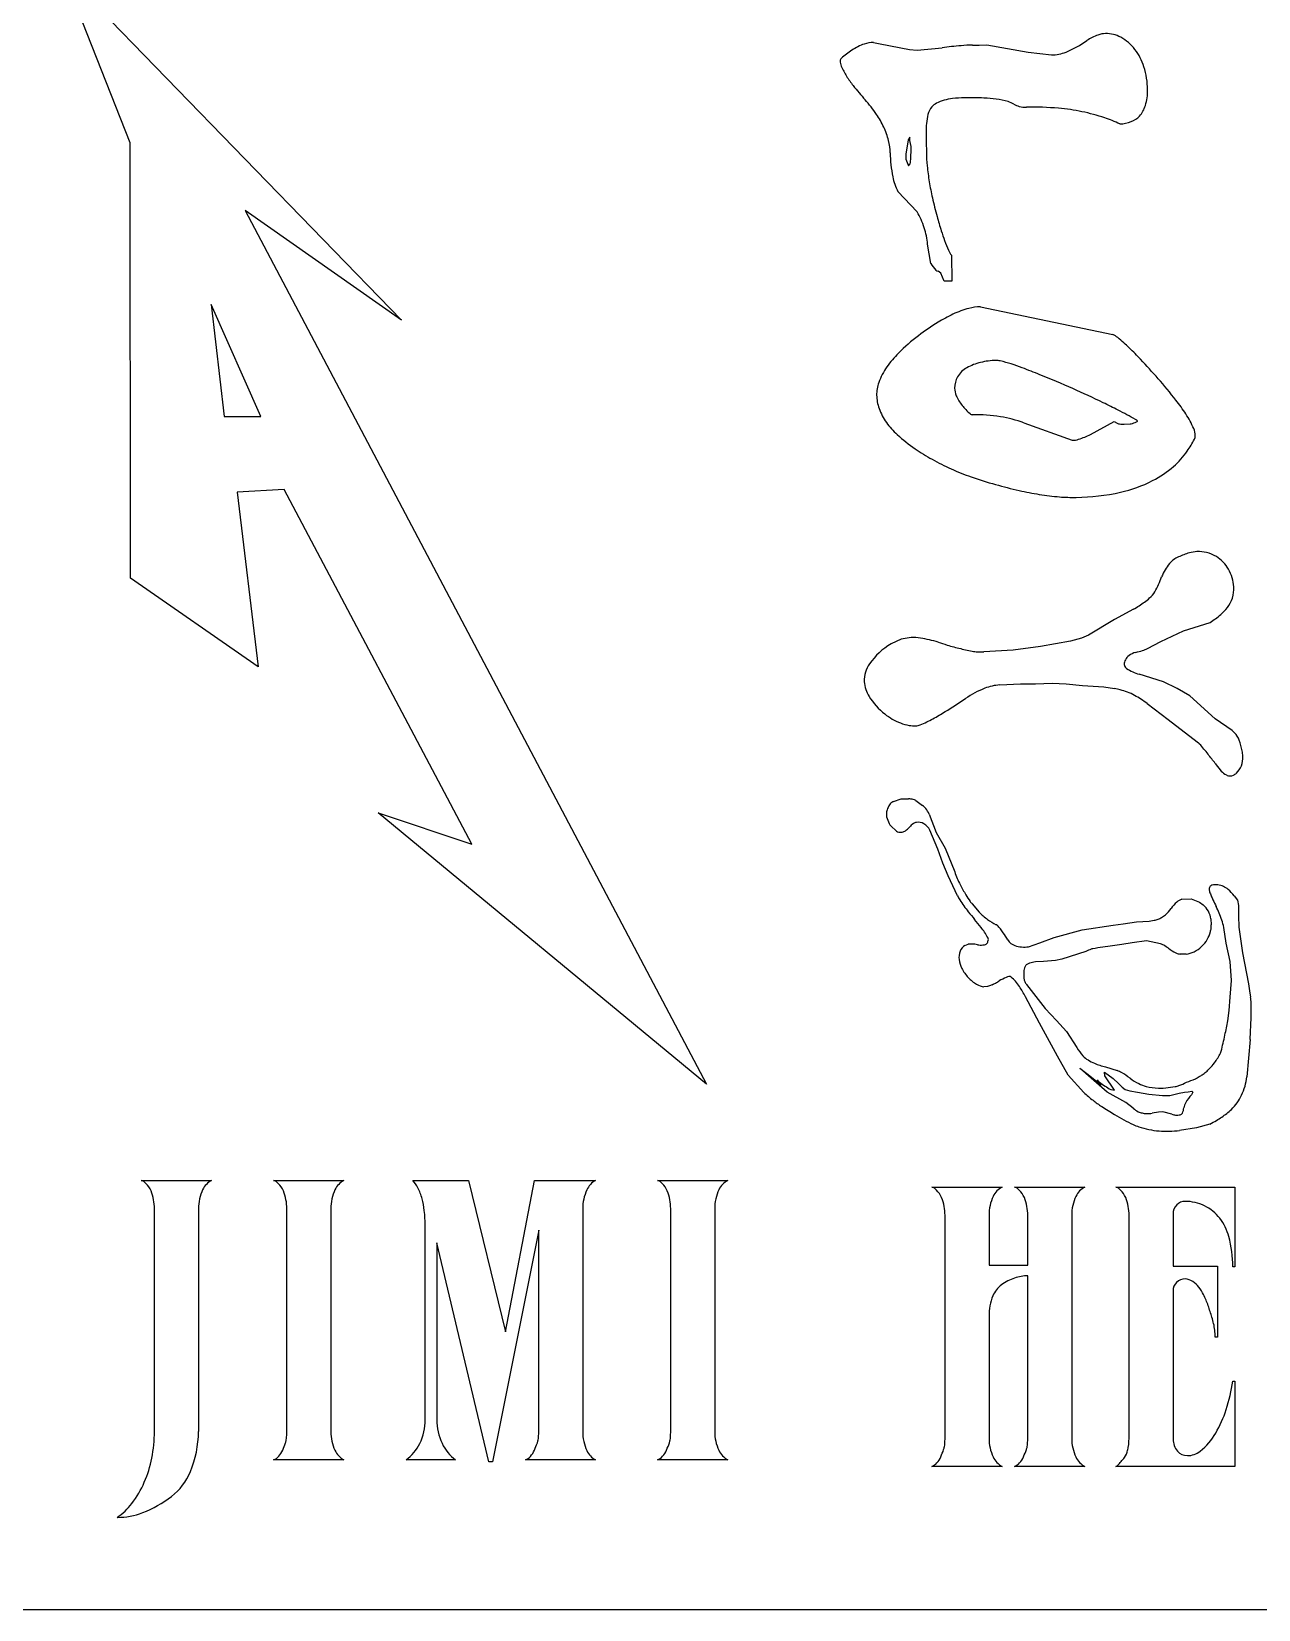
# Model space of a CAD drawing. Extents: x 7.4 to 31.4, y 13.7 to 28.6.
# Drawn here: x 24.14 to 28.1, y 13.7 to 18.78 of the extents above; entities that cross this region are included whole.
import ezdxf

# ---------------------------------------------------------------- set-up
doc = ezdxf.new("R2010")
doc.units = 0
doc.header["$MEASUREMENT"] = 0
doc.layers.add('APS_GEOMETRY', color=7, linetype='Continuous')

msp = doc.modelspace()

# ---------------------------------------------------------------- linework, layer by layer
at = {"layer": 'APS_GEOMETRY'}
for p, q in [((24.459833, 18.423865), (24.241189, 18.978425)), ((24.241189, 18.978425), (25.333944, 17.852684)), ((26.856247, 18.747771), (26.876905, 18.743501)), ((26.876905, 18.743501), (26.972153, 18.72432)), ((26.972153, 18.72432), (26.996208, 18.722388)), ((26.996208, 18.722388), (27.077322, 18.730456)), ((27.174451, 18.738762), (27.196185, 18.739085)), ((27.196185, 18.739085), (27.22135, 18.739458)), ((27.22135, 18.739458), (27.354422, 18.715743)), ((27.354422, 18.715743), (27.430063, 18.707086)), ((24.46023, 17.020504), (24.459833, 18.423865)), ((26.967884, 18.433646), (26.959984, 18.387763)), ((26.972395, 18.441721), (26.967884, 18.433646)), ((26.97245, 18.438004), (26.972395, 18.441721)), ((26.972547, 18.431426), (26.97245, 18.438004)), ((26.976786, 18.412039), (26.972547, 18.431426)), ((27.025311, 18.45738), (27.025769, 18.426495)), ((27.025769, 18.426495), (27.026261, 18.393323)), ((26.959984, 18.387763), (26.960222, 18.371748)), ((26.960222, 18.371748), (26.969123, 18.350142)), ((26.969123, 18.350142), (26.973667, 18.35593)), ((26.996423, 18.201809), (26.934456, 18.26725)), ((25.333944, 17.852684), (24.829642, 18.205482)), ((24.829642, 18.205482), (26.317833, 15.390777)), ((27.040331, 18.035417), (27.03021, 18.09705)), ((27.106696, 18.061572), (27.107935, 17.978069)), ((27.073032, 18.003866), (27.063707, 18.010593)), ((27.083771, 17.97771), (27.073032, 18.003866)), ((27.107935, 17.978069), (27.083771, 17.97771)), ((24.88025, 17.541631), (24.720484, 17.90293)), ((24.720484, 17.90293), (24.762603, 17.541598)), ((27.200312, 17.895676), (27.627263, 17.805903)), ((24.762603, 17.541598), (24.88025, 17.541631)), ((27.340874, 17.521341), (27.496164, 17.465294)), ((27.555374, 17.484478), (27.631421, 17.525651)), ((27.631421, 17.525651), (27.641801, 17.520085)), ((27.663585, 17.516975), (27.683014, 17.518408)), ((24.955947, 17.306358), (24.804689, 17.297912)), ((24.804689, 17.297912), (24.872075, 16.734906)), ((25.561312, 16.163672), (24.955947, 17.306358)), ((24.872075, 16.734906), (24.46023, 17.020504)), ((27.63281, 16.887701), (27.548424, 16.836929)), ((27.694082, 16.921069), (27.63281, 16.887701)), ((27.548424, 16.836929), (27.525981, 16.827618)), ((27.782516, 16.817284), (27.818264, 16.834121)), ((27.818264, 16.834121), (27.855153, 16.85102)), ((27.855153, 16.85102), (27.940729, 16.878584)), ((26.944746, 16.82446), (26.912328, 16.80895)), ((26.977705, 16.829688), (26.944746, 16.82446)), ((27.305612, 16.789077), (27.211853, 16.783982)), ((27.39441, 16.80083), (27.305612, 16.789077)), ((27.490989, 16.817625), (27.39441, 16.80083)), ((27.525981, 16.827618), (27.490989, 16.817625)), ((27.739083, 16.794301), (27.782516, 16.817284)), ((27.26313, 16.676781), (27.329385, 16.680382)), ((27.329385, 16.680382), (27.377488, 16.680686)), ((27.377488, 16.680686), (27.431239, 16.682462)), ((27.431239, 16.682462), (27.477182, 16.68034)), ((27.477182, 16.68034), (27.529024, 16.675083)), ((27.790735, 16.687121), (27.712648, 16.71152)), ((27.834305, 16.665429), (27.790735, 16.687121)), ((27.529024, 16.675083), (27.598001, 16.670758)), ((27.598001, 16.670758), (27.632647, 16.665713)), ((27.875714, 16.641328), (27.834305, 16.665429)), ((27.957613, 16.567871), (27.875714, 16.641328)), ((27.738394, 16.617236), (27.805364, 16.565505)), ((27.805364, 16.565505), (27.843606, 16.536435)), ((27.843606, 16.536435), (27.90341, 16.49008)), ((28.012395, 16.529603), (27.957613, 16.567871)), ((27.957423, 16.423789), (27.977075, 16.399491)), ((26.920614, 16.301669), (26.944838, 16.309891)), ((26.944838, 16.309891), (26.969106, 16.310025)), ((26.99195, 16.304164), (27.013876, 16.288914)), ((26.317833, 15.390777), (25.258763, 16.264427)), ((25.258763, 16.264427), (25.561312, 16.163672)), ((26.9302, 16.205942), (26.911502, 16.222827)), ((27.035386, 16.260881), (27.058037, 16.20179)), ((27.062667, 16.147234), (27.037275, 16.209207)), ((27.058037, 16.20179), (27.08647, 16.150497)), ((27.079721, 16.102474), (27.062667, 16.147234)), ((27.08647, 16.150497), (27.117468, 16.07414)), ((27.096106, 16.062223), (27.079721, 16.102474)), ((27.126526, 15.997545), (27.096106, 16.062223)), ((27.174334, 15.971554), (27.196808, 15.94482)), ((27.849888, 15.986265), (27.879814, 15.987238)), ((27.879814, 15.987238), (27.906725, 15.977355)), ((27.906725, 15.977355), (27.918422, 15.968682)), ((28.018201, 15.997718), (28.029587, 15.983343)), ((28.029587, 15.983343), (28.032086, 15.96651)), ((27.744791, 15.915147), (27.760466, 15.918631)), ((27.943752, 15.922711), (27.944176, 15.904269)), ((28.032086, 15.96651), (28.032395, 15.933269)), ((28.032395, 15.933269), (28.033203, 15.896668)), ((27.438002, 15.862661), (27.527982, 15.887585)), ((27.527982, 15.887585), (27.628695, 15.902537)), ((27.628695, 15.902537), (27.66038, 15.907241)), ((27.66038, 15.907241), (27.703381, 15.913625)), ((27.703381, 15.913625), (27.744791, 15.915147)), ((27.99228, 15.845126), (27.984872, 15.895023)), ((28.033203, 15.896668), (28.04549, 15.813902)), ((27.150317, 15.837298), (27.161297, 15.841242)), ((27.355652, 15.833087), (27.391987, 15.84542)), ((27.391987, 15.84542), (27.438002, 15.862661)), ((27.540583, 15.818292), (27.463274, 15.793713)), ((27.570234, 15.827935), (27.56302, 15.826864)), ((27.579428, 15.8293), (27.570234, 15.827935)), ((27.619034, 15.83518), (27.579428, 15.8293)), ((27.656377, 15.840724), (27.619034, 15.83518)), ((27.689194, 15.845596), (27.656377, 15.840724)), ((27.73559, 15.852484), (27.689194, 15.845596)), ((27.781032, 15.842424), (27.73559, 15.852484)), ((28.005726, 15.785717), (27.99228, 15.845126)), ((27.404286, 15.785949), (27.377923, 15.784348)), ((27.441965, 15.78923), (27.404286, 15.785949)), ((27.463274, 15.793713), (27.441965, 15.78923)), ((27.863481, 15.809017), (27.844853, 15.809848)), ((28.010119, 15.724963), (28.005726, 15.785717)), ((28.04549, 15.813902), (28.064995, 15.713684)), ((27.339988, 15.751628), (27.340678, 15.7314)), ((28.005413, 15.670973), (28.010119, 15.724963)), ((28.064995, 15.713684), (28.068342, 15.691145)), ((27.223203, 15.704707), (27.211719, 15.704159)), ((27.229196, 15.707187), (27.223203, 15.704707)), ((27.238458, 15.71102), (27.229196, 15.707187)), ((27.391047, 15.586882), (27.345977, 15.672336)), ((27.349368, 15.711818), (27.40953, 15.633774)), ((28.002589, 15.627671), (28.005413, 15.670973)), ((28.068342, 15.691145), (28.071308, 15.67116)), ((27.40953, 15.633774), (27.445354, 15.595017)), ((27.998248, 15.594589), (28.002589, 15.627671)), ((27.44852, 15.480212), (27.391047, 15.586882)), ((27.445354, 15.595017), (27.47824, 15.560468)), ((27.47824, 15.560468), (27.511392, 15.508557)), ((28.069585, 15.534757), (28.059762, 15.413957)), ((27.482952, 15.419671), (27.44852, 15.480212)), ((27.534025, 15.363896), (27.482952, 15.419671)), ((27.54007, 15.424447), (27.521204, 15.442464)), ((27.521204, 15.442464), (27.543465, 15.424951)), ((27.609162, 15.364155), (27.54007, 15.424447)), ((27.543465, 15.424951), (27.589456, 15.38783)), ((27.601266, 15.41734), (27.600718, 15.428824)), ((27.600718, 15.428824), (27.62796, 15.408925)), ((27.632422, 15.371078), (27.601266, 15.41734)), ((27.603984, 15.445772), (27.641592, 15.433953)), ((27.62796, 15.408925), (27.645485, 15.392154)), ((27.589456, 15.38783), (27.577715, 15.404591)), ((27.669527, 15.331481), (27.609162, 15.364155)), ((27.620602, 15.372792), (27.632422, 15.371078)), ((27.645485, 15.392154), (27.657656, 15.380281)), ((27.657656, 15.380281), (27.666738, 15.373642)), ((27.666738, 15.373642), (27.682441, 15.369143)), ((27.682441, 15.369143), (27.707365, 15.364856)), ((27.707365, 15.364856), (27.743072, 15.358049)), ((27.743072, 15.358049), (27.787674, 15.353648)), ((27.805815, 15.379472), (27.828447, 15.382832)), ((27.81081, 15.353613), (27.84086, 15.361544)), ((27.84086, 15.361544), (27.8584, 15.364148)), ((27.8584, 15.364148), (27.870282, 15.365912)), ((27.870282, 15.365912), (27.881598, 15.367592)), ((27.885497, 15.364701), (27.881014, 15.35594)), ((27.881598, 15.367592), (27.885497, 15.364701)), ((27.693088, 15.313005), (27.669527, 15.331481)), ((27.787674, 15.353648), (27.81081, 15.353613)), ((27.774865, 15.299701), (27.754496, 15.296677)), ((27.788445, 15.301717), (27.774865, 15.299701)), ((27.817451, 15.293302), (27.788445, 15.301717)), ((27.940097, 15.261796), (27.896807, 15.249569)), ((27.896807, 15.249569), (27.84249, 15.241505)), ((24.495293, 15.080162), (24.721959, 15.080162)), ((24.921959, 15.080162), (25.148626, 15.080162)), ((25.370444, 15.080162), (25.549838, 15.080162)), ((25.549838, 15.080162), (25.66891, 14.591753)), ((25.66891, 14.591753), (25.762717, 15.080162)), ((25.762717, 15.080162), (25.959535, 15.080162)), ((26.159535, 15.080162), (26.386202, 15.080162)), ((27.043877, 15.058757), (27.270544, 15.058757)), ((27.310544, 15.058757), (27.53721, 15.058757)), ((27.63721, 15.058757), (28.020241, 15.058757)), ((28.020241, 15.058757), (28.020241, 14.801787)), ((24.537717, 14.270693), (24.537717, 14.989272)), ((24.679535, 14.989272), (24.679535, 14.270693)), ((24.964384, 14.270465), (24.964384, 14.989253)), ((25.106202, 14.989253), (25.106202, 14.270465)), ((25.918323, 14.989253), (25.918323, 14.270465)), ((26.201959, 14.270465), (26.201959, 14.989253)), ((26.343778, 14.989253), (26.343778, 14.270465)), ((27.086301, 14.24906), (27.086301, 14.967848)), ((27.228119, 14.967848), (27.228119, 14.806636)), ((27.352968, 14.806636), (27.352968, 14.967848)), ((27.494786, 14.967848), (27.494786, 14.24906)), ((27.679635, 14.24906), (27.679635, 14.967848)), ((27.821453, 14.971484), (27.821453, 14.804211)), ((25.410444, 14.309253), (25.410444, 14.931071)), ((25.776505, 14.920162), (25.627433, 14.173496)), ((25.776505, 14.270465), (25.776505, 14.920162)), ((25.615293, 14.173496), (25.44802, 14.87895)), ((25.44802, 14.87895), (25.44802, 14.309253)), ((27.228119, 14.806636), (27.352968, 14.806636)), ((27.821453, 14.804211), (27.964483, 14.804211)), ((27.964483, 14.804211), (27.964483, 14.57512)), ((28.020241, 14.801787), (28.01418, 14.801787)), ((27.352968, 14.24906), (27.352968, 14.772696)), ((27.821453, 14.724211), (27.821453, 14.246636)), ((27.228119, 14.642999), (27.228119, 14.24906)), ((27.964483, 14.57512), (27.95721, 14.57512)), ((28.01418, 14.433302), (28.020241, 14.433302)), ((28.020241, 14.433302), (28.020241, 14.158151)), ((25.148626, 14.179556), (24.921959, 14.179556)), ((25.508626, 14.179556), (25.348626, 14.179556)), ((25.627433, 14.173496), (25.615293, 14.173496)), ((25.959535, 14.179556), (25.734081, 14.179556)), ((26.386202, 14.179556), (26.159535, 14.179556)), ((27.270544, 14.158151), (27.043877, 14.158151)), ((27.53721, 14.158151), (27.310544, 14.158151)), ((28.020241, 14.158151), (27.63721, 14.158151)), ((7.425289, 13.697614), (31.444559, 13.697614))]:
    msp.add_line(p, q, dxfattribs=at)
for centre, radius, start, end in [((27.642391, 18.602702), 0.180085, 110.572278, 123.197443), ((27.605194, 18.701808), 0.074229, 90.85, 110.572278), ((27.605564, 18.676873), 0.099167, 61.558638, 90.85), ((27.584299, 18.637612), 0.143817, 37.319234, 61.558638), ((26.924723, 18.50893), 0.254703, 122.932187, 132.695157), ((26.890241, 18.562165), 0.191276, 109.703159, 122.932187), ((26.857651, 18.653171), 0.094611, 90.85, 109.703159), ((27.260865, 17.299426), 1.442753, 94.887711, 97.308816), ((27.182148, 18.219943), 0.518877, 90.85, 94.887711), ((27.428165, 18.835015), 0.127942, 270.85, 292.155784), ((27.349207, 19.028924), 0.337311, 292.155784, 305.230345), ((27.553854, 18.614402), 0.1821, 17.456981, 37.319234), ((26.759523, 18.687985), 0.011081, 132.695157, 180.85), ((26.794002, 18.688497), 0.045564, 180.85, 202.508099), ((26.942271, 18.749936), 0.206058, 202.508099, 212.645167), ((27.479827, 18.591123), 0.259701, 0.85, 17.456981), ((27.092366, 18.846093), 0.384313, 212.645167, 218.176361), ((27.57873, 19.228498), 1.003008, 218.176361, 221.599345), ((26.472038, 18.245954), 0.476911, 34.433133, 41.599345), ((27.115901, 18.443132), 0.122436, 105.320294, 117.900597), ((27.131974, 18.384459), 0.183271, 96.781527, 105.320294), ((27.155138, 18.18967), 0.379432, 90.85, 96.781527), ((27.165966, 17.459872), 1.10931, 87.634516, 90.85), ((27.19304, 18.115277), 0.453347, 82.603679, 87.634516), ((27.218337, 18.310157), 0.256831, 73.829474, 82.603679), ((27.575113, 18.592537), 0.164405, 342.88086, 0.85), ((26.621819, 18.348638), 0.295312, 25.322631, 34.433133), ((27.277901, 18.461128), 0.252618, 167.565134, 180.85), ((27.085554, 18.503541), 0.05565, 139.02983, 167.565134), ((27.08687, 18.497961), 0.060395, 117.900597, 135.85), ((27.271925, 18.49496), 0.064415, 56.257711, 73.829474), ((27.340824, 18.605626), 0.066011, 239.886243, 256.813757), ((27.347616, 18.634618), 0.095788, 256.813757, 270.85), ((27.365085, 17.457184), 1.081776, 85.357675, 90.85), ((27.405683, 17.957151), 0.580163, 77.855383, 85.357675), ((27.368868, 17.786071), 0.755159, 72.09135, 77.855383), ((27.65924, 18.562401), 0.075345, 291.406045, 315.85), ((27.641092, 18.572215), 0.095367, 319.216461, 342.88086), ((26.675026, 18.373815), 0.236448, 14.030456, 25.322631), ((27.490658, 18.162946), 0.359094, 63.728697, 72.09135), ((27.648027, 18.591005), 0.106068, 270.85, 291.406045), ((26.735848, 18.389014), 0.173756, 0.85, 14.030456), ((26.457917, 18.404341), 0.518926, 356.81892, 0.85), ((27.335051, 18.397904), 0.425512, 180.85, 191.310887), ((26.824236, 18.383982), 0.152042, 349.368009, 356.81892), ((27.554266, 18.401156), 0.528063, 180.85, 185.55757), ((27.091454, 18.349181), 0.177091, 191.310887, 207.558112), ((27.791455, 18.424236), 0.766372, 185.55757, 189.464916), ((27.940459, 18.449077), 0.917432, 189.464916, 192.731619), ((28.303769, 18.531163), 1.289901, 192.731619, 195.486492), ((26.756022, 18.065234), 0.276488, 17.875428, 29.6014), ((28.440838, 18.567399), 1.431669, 195.419307, 197.35781), ((26.776983, 18.071995), 0.254464, 5.650684, 17.875428), ((27.720838, 18.342346), 0.677316, 197.35781, 200.17629), ((27.487328, 18.256541), 0.42854, 200.17629, 204.619553), ((27.221441, 18.134699), 0.136066, 204.619553, 212.509207), ((27.156566, 18.106868), 0.136439, 211.5798, 223.279263), ((27.063578, 18.019305), 0.008713, 223.279263, 270.85), ((27.306352, 17.455418), 0.45948, 115.023578, 121.87787), ((27.245586, 17.585592), 0.315822, 105.146874, 115.023578), ((27.202554, 17.744558), 0.151134, 90.85, 105.146874), ((27.427461, 17.250074), 0.698155, 127.719898, 134.713972), ((27.537147, 17.084312), 0.8965, 121.87787, 126.783497), ((27.597199, 17.738904), 0.073435, 51.226705, 65.833107), ((27.305384, 17.375613), 0.539414, 45.85, 51.226705), ((26.939922, 16.999144), 1.064096, 43.107389, 45.85), ((27.074408, 17.578861), 0.214354, 144.987151, 160.175575), ((27.164261, 17.515915), 0.324061, 134.713972, 144.987151), ((27.198867, 17.627409), 0.083606, 120.594881, 149.298615), ((27.248393, 17.521853), 0.199982, 103.743744, 117.415051), ((27.254268, 17.497832), 0.224711, 90.85, 103.743744), ((27.251772, 17.666104), 0.056421, 77.050515, 90.85), ((27.170539, 17.312823), 0.418921, 71.996841, 77.050515), ((27.044796, 16.925899), 0.825763, 69.418833, 71.996841), ((26.539907, 15.581323), 2.262008, 67.861283, 69.418833), ((25.586428, 15.732239), 2.918009, 41.451295, 43.107389), ((26.982136, 17.612126), 0.116269, 160.175575, 180.85), ((27.186738, 17.634612), 0.069499, 149.298615, 180.85), ((26.143073, 14.569054), 3.349223, 66.1262, 68.099024), ((26.51729, 16.563593), 1.669983, 38.128174, 41.214537), ((26.996122, 17.612333), 0.130256, 180.85, 199.841201), ((27.180977, 17.634526), 0.063737, 180.85, 203.552842), ((27.246203, 17.662959), 0.134891, 203.552842, 219.10442), ((26.317429, 14.962995), 2.918422, 64.012762, 66.1262), ((27.346319, 17.214293), 0.616086, 33.045734, 38.128174), ((27.047926, 17.631026), 0.18533, 199.841201, 215.740702), ((27.317831, 17.721178), 0.227196, 219.10442, 228.383559), ((27.17721, 17.562885), 0.015462, 228.383559, 264.509808), ((27.183445, 17.027513), 0.520038, 81.000985, 90.85), ((25.808622, 13.919196), 4.079628, 63.256564, 64.012762), ((27.008993, 16.301368), 1.412114, 61.971226, 63.256564), ((27.352954, 16.947482), 0.680149, 59.307518, 61.971226), ((27.596173, 17.376834), 0.318013, 23.370566, 33.045734), ((27.104454, 17.671706), 0.254973, 215.740702, 227.518337), ((27.201711, 17.142851), 0.403263, 69.812489, 81.000985), ((27.652429, 17.542155), 0.024496, 244.284949, 261.877373), ((27.662196, 17.610588), 0.093623, 261.877373, 270.85), ((27.682636, 17.543937), 0.025532, 270.85, 288.500124), ((27.644534, 17.657809), 0.145609, 288.500124, 295.866893), ((27.667476, 17.477355), 0.06396, 50.613642, 59.307518), ((27.833647, 17.479454), 0.059316, 0.85, 23.370566), ((27.269208, 17.85162), 0.498926, 227.518337, 235.930598), ((27.495104, 17.53673), 0.071444, 270.85, 287.952729), ((27.433714, 17.726202), 0.270613, 287.952729, 296.716357), ((27.592233, 17.62239), 0.335302, 325.143309, 332.708399), ((27.868271, 17.479967), 0.024688, 332.708399, 0.85), ((27.368458, 17.983166), 0.663548, 235.194672, 240.770238), ((27.416112, 18.06833), 0.761138, 240.770238, 245.975846), ((27.663967, 17.567472), 0.245085, 310.484369, 326.094087), ((27.447992, 18.139851), 0.839443, 245.975846, 250.700121), ((27.560343, 18.460678), 1.179373, 250.700121, 254.685501), ((27.583874, 17.661301), 0.368449, 297.766555, 310.484369), ((27.655829, 18.752958), 1.486568, 254.111241, 257.169796), ((27.552957, 18.301265), 1.023309, 257.169796, 260.85642), ((27.523758, 18.119856), 0.839566, 260.85642, 265.344522), ((27.498561, 17.997766), 0.716564, 270.85, 282.363831), ((27.561991, 17.7084), 0.420328, 282.363831, 297.415051), ((27.500912, 17.839307), 0.558087, 265.344522, 270.85), ((27.871986, 17.015869), 0.080814, 114.402762, 139.987104), ((27.944262, 16.856559), 0.255753, 105.953422, 114.402762), ((27.904465, 16.995774), 0.110961, 93.110502, 105.953422), ((27.90399, 17.004519), 0.102203, 75.649962, 93.110502), ((27.898045, 16.981284), 0.126187, 59.947755, 75.649962), ((27.900226, 16.992969), 0.115048, 29.699964, 57.972785), ((27.928494, 16.968431), 0.154594, 139.987104, 158.410931), ((27.887437, 16.985675), 0.129771, 3.110502, 29.699964), ((27.506635, 17.123576), 0.294959, 330.306812, 340.540519), ((27.914822, 16.987163), 0.102345, 342.885642, 3.110502), ((27.41534, 17.393594), 0.548614, 300.53627, 304.966834), ((27.652304, 17.054757), 0.135138, 304.966834, 313.900631), ((27.699242, 17.013746), 0.073237, 309.685492, 330.306812), ((27.921502, 16.985106), 0.095356, 321.924577, 342.885642), ((27.794907, 17.114497), 0.277343, 301.720962, 310.515859), ((27.87803, 17.017226), 0.149393, 310.515859, 322.509207), ((27.027059, 16.61414), 0.226085, 120.495512, 144.62989), ((26.984887, 16.697526), 0.132357, 80.352114, 93.110502), ((26.918034, 16.304265), 0.53126, 73.993817, 80.352114), ((27.321437, 17.540586), 0.769793, 250.503873, 252.717617), ((27.227168, 17.237595), 0.452477, 252.717617, 255.605206), ((27.451573, 18.111924), 1.355144, 255.605206, 256.569938), ((27.413341, 17.951816), 1.190534, 256.569938, 257.599206), ((27.287342, 17.378777), 0.603806, 257.599206, 259.626947), ((27.194178, 16.86982), 0.086393, 259.626947, 264.989342), ((27.193959, 16.867316), 0.083879, 264.989342, 270.510706), ((27.191336, 17.161525), 0.3781, 270.510706, 273.110502), ((27.721039, 16.713606), 0.071239, 106.503, 125.457945), ((27.658529, 16.987099), 0.209498, 281.641268, 287.936982), ((27.686536, 16.90058), 0.11856, 287.936982, 296.309092), ((26.916902, 16.692338), 0.090995, 144.62989, 183.110502), ((27.686361, 16.744463), 0.022444, 166.007773, 183.110502), ((27.680567, 16.744148), 0.016642, 183.110502, 236.917295), ((27.704306, 16.739991), 0.040938, 153.365621, 166.007773), ((27.703788, 16.737829), 0.0415, 125.457945, 150.375276), ((27.75333, 16.85584), 0.149944, 236.917295, 254.257343), ((26.923814, 16.692713), 0.097917, 183.110502, 212.526101), ((27.036247, 16.764413), 0.231266, 212.526101, 231.544132), ((25.800571, 18.664043), 2.439669, 301.816454, 303.640208), ((27.328974, 16.375955), 0.311976, 111.545451, 124.540068), ((27.271578, 16.521324), 0.155687, 93.110502, 111.545451), ((27.592385, 16.45918), 0.210421, 73.840397, 78.968984), ((27.549076, 16.309717), 0.366032, 69.952441, 73.840397), ((27.623927, 16.51484), 0.147679, 60.354333, 69.952441), ((27.411159, 16.140994), 0.577831, 55.506297, 60.354333), ((27.008708, 16.728412), 0.185948, 231.290332, 240.205259), ((26.642613, 17.306838), 0.842471, 298.712689, 301.816454), ((27.010495, 16.731534), 0.189546, 240.205259, 249.035004), ((27.001072, 16.706939), 0.163208, 249.035004, 259.232972), ((26.987084, 16.633382), 0.088333, 259.232972, 273.110502), ((26.989424, 16.590307), 0.045194, 273.110502, 292.323174), ((26.852674, 16.923356), 0.405225, 292.323174, 298.712689), ((27.938397, 16.447101), 0.110826, 35.845728, 48.110502), ((27.885877, 16.467403), 0.028664, 41.764287, 52.288759), ((27.555477, 16.172362), 0.471624, 39.173099, 41.764287), ((27.993343, 16.486796), 0.043041, 16.105119, 35.845728), ((27.654402, 16.374863), 0.399959, 12.976309, 18.041919), ((27.106981, 15.806928), 1.050148, 38.006872, 39.173099), ((25.371603, 14.450767), 3.252581, 37.344214, 38.006872), ((27.974418, 16.442758), 0.072378, 338.572773, 3.110502), ((27.941211, 16.440953), 0.105634, 3.110502, 12.976309), ((28.020677, 16.438158), 0.058278, 221.567417, 241.962786), ((28.005196, 16.409088), 0.025342, 241.962786, 273.110502), ((28.005205, 16.408917), 0.025171, 273.110502, 295.490637), ((28.000753, 16.418254), 0.035515, 295.490637, 314.296427), ((27.983756, 16.439093), 0.062347, 312.101496, 338.572773), ((26.944543, 16.259846), 0.047135, 152.41727, 170.699972), ((26.936792, 16.269175), 0.036248, 138.250214, 159.834184), ((26.937328, 16.268696), 0.036967, 116.879592, 138.250214), ((26.962162, 16.222776), 0.087524, 75.610989, 85.450027), ((26.976567, 16.278924), 0.029558, 58.639072, 75.610989), ((26.983318, 16.247701), 0.051306, 37.499247, 53.444643), ((26.932584, 16.208772), 0.115254, 26.879592, 37.499247), ((26.947382, 16.259381), 0.050012, 170.699972, 188.444643), ((27.054807, 16.29993), 0.164042, 196.975409, 204.949005), ((26.932375, 16.242972), 0.029009, 204.949005, 223.982321), ((27.018141, 16.180655), 0.059878, 124.474236, 140.842081), ((26.99779, 16.210295), 0.023924, 98.444643, 124.474236), ((26.999687, 16.197519), 0.03684, 60.071763, 98.444643), ((26.993662, 16.187053), 0.048917, 26.929458, 60.071763), ((26.940014, 16.219178), 0.016477, 233.444643, 260.009695), ((26.943036, 16.236335), 0.033898, 260.009695, 278.444643), ((26.943991, 16.229907), 0.0274, 278.444643, 303.461537), ((26.928055, 16.254018), 0.056301, 303.461537, 320.842081), ((27.511021, 16.21998), 0.419707, 200.333301, 206.372563), ((27.408, 16.168902), 0.304718, 206.372563, 213.461537), ((27.955177, 16.018052), 0.017295, 150.942512, 188.444643), ((27.949969, 16.020946), 0.011337, 104.155237, 150.942512), ((27.957682, 15.961312), 0.0714, 83.218852, 98.444643), ((27.95833, 15.96676), 0.065914, 67.368174, 83.218852), ((27.961679, 15.974793), 0.057211, 49.109213, 67.368174), ((27.910869, 15.916117), 0.134829, 37.244415, 49.109213), ((27.257009, 16.061838), 0.145463, 206.230988, 212.116518), ((27.440446, 16.176981), 0.362043, 212.116518, 215.846158), ((27.377164, 16.126236), 0.256143, 209.299101, 215.009695), ((27.20224, 16.003708), 0.042575, 215.009695, 229.045938), ((27.901309, 15.896495), 0.105331, 130.146073, 145.08122), ((27.86579, 15.938607), 0.05024, 108.452623, 130.146073), ((27.865915, 15.909239), 0.079312, 28.854526, 48.545551), ((27.965408, 16.019571), 0.027638, 188.444643, 199.072007), ((28.143016, 16.080976), 0.215561, 199.072007, 202.872576), ((28.335932, 16.162358), 0.42494, 202.872576, 204.806668), ((29.006081, 16.472105), 1.16321, 204.806668, 205.975625), ((27.576014, 16.274922), 0.529289, 215.846158, 218.401132), ((27.949766, 16.571167), 1.006208, 218.401132, 220.254117), ((26.52132, 15.361721), 0.865481, 38.100396, 40.254117), ((27.341878, 16.080764), 0.198812, 223.139797, 233.444643), ((27.321822, 16.053714), 0.165138, 233.444643, 244.754576), ((27.751604, 15.978322), 0.060346, 278.444643, 291.248909), ((27.754526, 15.970806), 0.052282, 291.248909, 305.009695), ((27.770454, 15.963809), 0.038487, 291.43926, 313.436664), ((27.703316, 16.034714), 0.136134, 313.436664, 325.08122), ((27.870675, 15.911862), 0.073878, 8.444643, 28.854526), ((27.559416, 15.767281), 0.446018, 19.915185, 25.975625), ((27.861418, 15.876695), 0.124807, 8.444643, 19.915185), ((26.957499, 15.703734), 0.311202, 34.508347, 38.100396), ((27.085473, 15.791716), 0.155902, 27.414908, 34.508347), ((27.247541, 15.894473), 0.0106, 44.472017, 68.699762), ((27.167637, 15.816028), 0.122574, 37.395639, 44.472017), ((27.050282, 15.726317), 0.270291, 34.141643, 37.395639), ((26.588149, 15.41294), 0.828656, 32.283384, 34.141643), ((27.853604, 15.90215), 0.090397, 329.693015, 347.074021), ((27.898516, 15.898173), 0.046148, 339.390039, 353.701081), ((27.901154, 15.897882), 0.043494, 353.701081, 8.444643), ((27.182431, 15.799274), 0.05135, 157.709156, 188.444643), ((27.172191, 15.803472), 0.040283, 122.888598, 157.709156), ((27.170748, 15.777585), 0.064354, 87.35092, 98.444643), ((27.167913, 15.716311), 0.125694, 79.419037, 87.35092), ((27.203479, 15.906706), 0.067995, 259.419037, 273.777785), ((27.205922, 15.869697), 0.030905, 273.777785, 295.143888), ((27.214279, 15.849908), 0.009478, 300.246053, 334.685586), ((27.188519, 15.862093), 0.037974, 334.685586, 351.695978), ((27.204364, 15.853382), 0.02197, 8.444643, 27.414908), ((27.324432, 15.876067), 0.041205, 209.89238, 251.464413), ((27.341648, 15.927412), 0.095359, 251.464413, 278.444643), ((27.640972, 15.605469), 0.235311, 110.9087, 115.253335), ((27.567233, 15.798484), 0.02869, 98.444643, 110.9087), ((27.767279, 15.795522), 0.048877, 60.529396, 73.656888), ((27.729298, 15.728311), 0.126078, 52.366731, 60.529396), ((27.888738, 15.935024), 0.134981, 232.347157, 244.60821), ((27.850444, 15.896825), 0.08877, 278.444643, 296.32334), ((27.846425, 15.90495), 0.097835, 296.32334, 313.347139), ((27.843485, 15.908065), 0.102118, 313.347139, 329.693015), ((27.222859, 15.805276), 0.092221, 188.444643, 207.040084), ((27.257267, 15.822838), 0.130851, 207.040084, 222.630766), ((27.400382, 15.746229), 0.060635, 157.490758, 174.89179), ((27.357836, 15.76386), 0.014581, 121.555388, 157.490758), ((27.36937, 15.74508), 0.036619, 106.220995, 121.555388), ((27.398741, 15.644121), 0.141764, 98.444643, 106.220995), ((27.845225, 15.843353), 0.033507, 244.60821, 269.362424), ((27.24989, 15.816048), 0.120826, 222.630766, 239.350784), ((27.192599, 15.821836), 0.11993, 292.480887, 298.098467), ((27.171416, 15.861511), 0.164906, 298.098467, 302.888598), ((27.392704, 15.488263), 0.26921, 113.866805, 119.299101), ((27.297365, 15.703745), 0.033579, 98.444643, 113.866805), ((27.293827, 15.727576), 0.009487, 54.890638, 98.444643), ((27.256618, 15.674652), 0.074182, 39.642806, 54.890638), ((27.174857, 15.60691), 0.180361, 32.997427, 39.642806), ((27.3816, 15.737476), 0.04137, 188.444643, 203.93037), ((27.377244, 15.735543), 0.036605, 203.93037, 220.399802), ((27.21882, 15.763613), 0.059877, 239.350784, 263.189525), ((26.817445, 15.374826), 0.606513, 29.375002, 32.997427), ((27.895526, 15.645063), 0.17771, 2.36617, 8.444643), ((27.145921, 15.62512), 0.927357, 357.84522, 359.285754), ((27.774967, 15.640081), 0.298371, 357.675995, 2.36617), ((27.718366, 15.617984), 0.354867, 359.285754, 1.614555), ((22.666151, 16.679893), 5.441429, 348.000834, 348.495089), ((25.461005, 15.709834), 2.614449, 356.160313, 356.86728), ((26.707249, 15.641626), 1.36634, 356.86728, 357.84522), ((27.203786, 15.700471), 0.799208, 345.217834, 347.133689), ((26.259497, 15.916158), 1.767817, 347.133689, 348.000834), ((27.648495, 15.587198), 0.158056, 209.838104, 222.060692), ((27.575026, 15.520905), 0.0591, 222.060692, 242.11326), ((27.607337, 15.555432), 0.105463, 235.355849, 247.975696), ((27.848412, 15.536069), 0.131606, 312.889126, 324.246012), ((27.745057, 15.610485), 0.258964, 324.246012, 332.335608), ((27.928604, 15.509207), 0.049579, 337.520338, 345.217834), ((27.674612, 15.721741), 0.284864, 247.975696, 255.644565), ((27.620088, 15.368472), 0.068921, 59.176994, 71.81994), ((27.488639, 15.148164), 0.325465, 53.368322, 59.176994), ((27.799878, 15.566765), 0.196164, 233.368322, 242.959035), ((27.762325, 15.694455), 0.315198, 288.93612, 294.610717), ((27.866483, 15.467067), 0.06509, 294.610717, 307.11779), ((27.841142, 15.54265), 0.142927, 296.879592, 301.220175), ((27.870361, 15.494442), 0.086556, 301.220175, 306.798759), ((27.872503, 15.491578), 0.082979, 306.798759, 312.61846), ((27.794375, 15.576487), 0.198364, 312.61846, 316.381554), ((27.870994, 15.437315), 0.190208, 334.334405, 352.946143), ((27.827373, 15.672291), 0.425629, 226.432391, 231.670737), ((27.59795, 15.414848), 0.022687, 206.879592, 233.444643), ((27.81767, 15.711184), 0.391592, 233.444643, 239.784835), ((27.765754, 15.499912), 0.121105, 242.959035, 255.17406), ((27.786378, 15.634579), 0.256977, 258.413631, 267.287198), ((27.781917, 15.540437), 0.16273, 267.287198, 278.444643), ((27.819703, 15.441728), 0.059542, 278.444643, 290.446734), ((27.748056, 15.6339), 0.264635, 290.446734, 296.131712), ((27.773241, 15.60382), 0.338345, 231.670737, 237.546565), ((28.416266, 16.581538), 1.508534, 236.86498, 238.722888), ((27.743544, 15.366363), 0.073436, 226.60187, 241.975409), ((27.8174, 15.315114), 0.038619, 332.60699, 358.436664), ((27.903805, 15.306567), 0.048384, 149.155237, 171.090619), ((27.979307, 15.26148), 0.136323, 136.138884, 149.155237), ((27.861273, 15.462406), 0.21314, 308.745591, 314.024642), ((27.898022, 15.424327), 0.160221, 314.038738, 334.334405), ((28.011945, 15.915949), 0.729763, 238.722888, 241.39424), ((27.887311, 15.687409), 0.469448, 241.39424, 245.537982), ((27.757733, 15.402575), 0.156524, 245.537982, 252.717326), ((27.725355, 15.33219), 0.034724, 241.975409, 264.4084), ((27.735564, 15.339166), 0.043703, 251.879592, 268.319972), ((27.737646, 15.410174), 0.114741, 268.319972, 278.444643), ((27.833093, 15.3411), 0.050293, 251.879592, 266.17987), ((27.834291, 15.359045), 0.068278, 266.17987, 278.444643), ((27.841516, 15.302617), 0.011458, 284.155237, 332.60699), ((27.698196, 15.721872), 0.519794, 297.73469, 300.404517), ((27.778224, 15.585493), 0.361668, 300.404517, 303.605334), ((27.853978, 15.471497), 0.224797, 303.605334, 308.745591), ((27.80157, 15.523781), 0.285341, 251.54276, 264.943771), ((27.801201, 15.519611), 0.281155, 264.943771, 278.444643), ((24.483896, 15.045973), 0.036039, 42.894851, 71.565051), ((24.438907, 15.004174), 0.097449, 25.575124, 42.894851), ((24.751436, 15.022847), 0.064451, 117.216112, 154.978531), ((24.91057, 15.045993), 0.036017, 42.878904, 71.565051), ((24.865511, 15.004154), 0.097506, 25.559965, 42.878904), ((25.178099, 15.022854), 0.064442, 117.216112, 154.983107), ((25.291911, 15.008174), 0.106536, 26.916555, 42.510447), ((25.224155, 14.973774), 0.182524, 15.018361, 26.916555), ((25.992054, 15.021971), 0.066661, 119.197486, 155.613629), ((26.148146, 15.045993), 0.036017, 42.878904, 71.565051), ((26.103087, 15.004154), 0.097506, 25.559965, 42.878904), ((26.415674, 15.022854), 0.064442, 117.216112, 154.983107), ((27.032487, 15.024588), 0.036017, 42.878904, 71.565051), ((27.300016, 15.001449), 0.064442, 117.216112, 154.983107), ((27.299154, 15.024588), 0.036017, 42.878904, 71.565051), ((27.566683, 15.001449), 0.064442, 117.216112, 154.983107), ((27.625821, 15.024588), 0.036017, 42.878904, 71.565051), ((24.376868, 14.98757), 0.16101, 10.840305, 21.370622), ((24.385758, 14.989272), 0.151959, 0, 10.840305), ((24.823367, 14.989272), 0.143832, 154.978531, 180), ((24.803535, 14.987551), 0.16101, 10.840305, 21.370622), ((24.812425, 14.989253), 0.151959, 0, 10.840305), ((25.250101, 14.989253), 0.143899, 154.983107, 180), ((25.155862, 14.955452), 0.253232, 6.340192, 15.018361), ((26.064225, 14.989253), 0.145902, 155.613629, 180), ((26.041111, 14.987551), 0.16101, 10.840305, 21.370622), ((26.050001, 14.989253), 0.151959, 0, 10.840305), ((26.487677, 14.989253), 0.143899, 154.983107, 180), ((26.987429, 14.982748), 0.097506, 25.559965, 42.878904), ((26.925453, 14.966145), 0.16101, 10.840305, 21.370622), ((27.372019, 14.967848), 0.143899, 154.983107, 180), ((27.254096, 14.982748), 0.097506, 25.559965, 42.878904), ((27.192119, 14.966145), 0.16101, 10.840305, 21.370622), ((27.638685, 14.967848), 0.143899, 154.983107, 180), ((27.580762, 14.982748), 0.097506, 25.559965, 42.878904), ((27.518786, 14.966145), 0.16101, 10.840305, 21.370622), ((27.864509, 14.971484), 0.043056, 136.735705, 180), ((27.860241, 14.975502), 0.037195, 90, 136.735705), ((27.860241, 14.868391), 0.144305, 64.057705, 90), ((24.936439, 14.931071), 0.474005, 0, 6.340192), ((26.934342, 14.967848), 0.151959, 0, 10.840305), ((27.201009, 14.967848), 0.151959, 0, 10.840305), ((27.527676, 14.967848), 0.151959, 0, 10.840305), ((27.863189, 14.874452), 0.137566, 37.47618, 64.057705), ((27.838857, 14.855797), 0.168225, 14.972876, 37.47618), ((27.636906, 14.801787), 0.377274, 0, 14.972876), ((27.362428, 14.613931), 0.160342, 108.924644, 126.027373), ((27.352968, 14.641523), 0.131174, 90, 108.924644), ((27.860241, 14.724211), 0.038788, 135, 180), ((27.860241, 14.724211), 0.038788, 90, 135), ((27.851792, 14.698224), 0.065324, 59.264512, 82.568592), ((27.85056, 14.696154), 0.067733, 36.384352, 59.264512), ((27.404487, 14.642999), 0.176368, 158.317708, 180), ((27.315579, 14.678348), 0.08069, 126.027373, 158.317708), ((27.774883, 14.640391), 0.161735, 26.333086, 36.384352), ((27.648082, 14.577631), 0.303218, 18.996654, 26.333086), ((26.887479, 14.315784), 1.107631, 16.975499, 18.996654), ((27.636552, 14.544449), 0.324434, 13.24052, 16.975499), ((27.78204, 14.578681), 0.174973, 6.340192, 13.24052), ((27.749994, 14.57512), 0.207216, 0, 6.340192), ((27.4904, 14.507169), 0.528963, 341.752088, 351.972762), ((27.605865, 14.469099), 0.407384, 330.101098, 341.752088), ((25.231403, 14.309253), 0.179041, 334.515873, 0), ((25.628263, 14.309253), 0.180243, 180, 205.046201), ((24.10342, 14.270693), 0.434297, 348.646543, 0), ((24.344551, 14.270693), 0.334984, 337.339232, 0), ((24.899446, 14.255634), 0.064219, 340.615484, 349.380345), ((24.880137, 14.259254), 0.083865, 349.380345, 356.099506), ((24.715704, 14.270465), 0.24868, 356.099506, 0), ((25.247998, 14.270465), 0.141797, 180, 205.016893), ((25.712968, 14.255722), 0.062804, 340.086143, 349.056376), ((25.694628, 14.259268), 0.081483, 349.056376, 355.97801), ((25.535373, 14.270465), 0.241132, 355.97801, 0), ((26.066395, 14.270465), 0.148072, 180, 204.386371), ((26.137022, 14.255634), 0.064219, 340.615484, 349.380345), ((26.117713, 14.259254), 0.083865, 349.380345, 356.099506), ((25.95328, 14.270465), 0.24868, 356.099506, 0), ((26.485574, 14.270465), 0.141797, 180, 205.016893), ((26.837621, 14.24906), 0.24868, 356.099506, 0), ((27.369916, 14.24906), 0.141797, 180, 205.016893), ((27.104288, 14.24906), 0.24868, 356.099506, 0), ((27.636583, 14.24906), 0.141797, 180, 205.016893), ((27.510921, 14.24906), 0.168714, 346.75948, 0), ((27.880924, 14.246636), 0.059471, 180, 220.815084), ((27.781336, 14.368203), 0.204973, 308.474236, 330.101098), ((24.902449, 14.22415), 0.048675, 293.629378, 317.29061), ((24.88774, 14.237728), 0.068693, 317.29061, 337.166346), ((24.569478, 14.371734), 0.414017, 337.166346, 340.615484), ((25.181005, 14.239202), 0.067867, 205.016893, 241.504361), ((25.270092, 14.290813), 0.136182, 305.217593, 334.515873), ((25.592095, 14.292352), 0.140321, 205.046201, 233.498559), ((25.714203, 14.223394), 0.048134, 294.391502, 317.683494), ((25.695909, 14.24005), 0.072874, 317.683494, 336.568663), ((25.388657, 14.373209), 0.40774, 336.568663, 340.086143), ((25.989117, 14.235433), 0.063224, 204.386371, 242.102729), ((26.140025, 14.22415), 0.048675, 293.629378, 317.29061), ((26.125316, 14.237728), 0.068693, 317.29061, 337.166346), ((25.807053, 14.371734), 0.414017, 337.166346, 340.615484), ((26.418581, 14.239202), 0.067867, 205.016893, 241.504361), ((27.009658, 14.216323), 0.068693, 317.29061, 337.166346), ((26.691395, 14.350328), 0.414017, 337.166346, 340.615484), ((27.021364, 14.234228), 0.064219, 340.615484, 349.380345), ((27.002055, 14.237849), 0.083865, 349.380345, 356.099506), ((27.302923, 14.217796), 0.067867, 205.016893, 241.504361), ((27.276324, 14.216323), 0.068693, 317.29061, 337.166346), ((26.958062, 14.350328), 0.414017, 337.166346, 340.615484), ((27.28803, 14.234228), 0.064219, 340.615484, 349.380345), ((27.268721, 14.237849), 0.083865, 349.380345, 356.099506), ((27.569589, 14.217796), 0.067867, 205.016893, 241.504361), ((27.327992, 14.463049), 0.43555, 316.218875, 320.710593), ((27.605875, 14.226718), 0.071166, 326.309932, 346.75948), ((27.867513, 14.235054), 0.041752, 220.815084, 270), ((27.867513, 14.259763), 0.06646, 270, 308.474236), ((24.148938, 14.261553), 0.387871, 336.63044, 348.646543), ((24.472269, 14.21737), 0.196582, 307.618433, 337.339232), ((27.024367, 14.202745), 0.048675, 293.629378, 317.29061), ((27.291034, 14.202745), 0.048675, 293.629378, 317.29061), ((27.631656, 14.172037), 0.014956, 291.801409, 316.218875), ((24.207719, 14.236153), 0.323836, 322.392546, 336.63044), ((24.300443, 14.164727), 0.206792, 304.549031, 322.392546), ((24.367255, 14.353642), 0.368623, 291.072081, 307.618433), ((24.417717, 14.222677), 0.228272, 270, 291.072081)]:
    msp.add_arc(centre, radius, start, end, dxfattribs=at)

doc.saveas('drawing.dxf')
